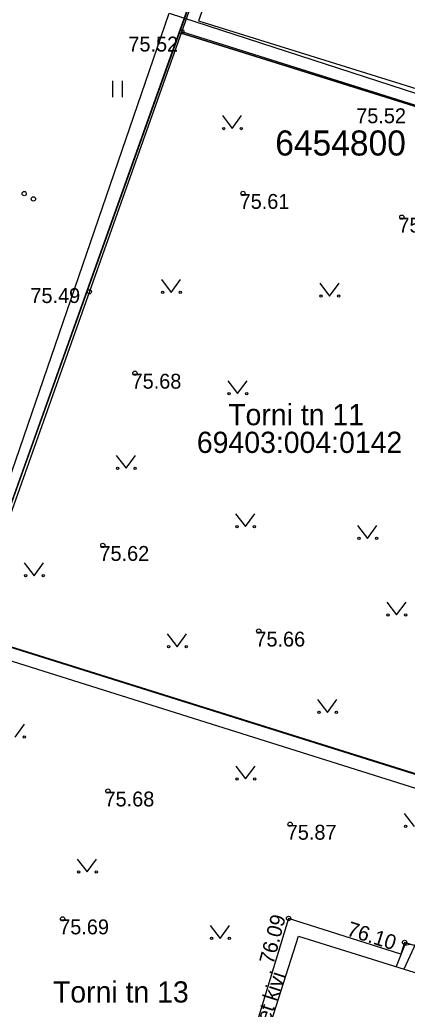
# Model space of a CAD drawing. Extents: x 640554 to 640967, y 6454407 to 6454955.
# Drawn here: x 640829.43 to 640847.67, y 6454759.44 to 6454806.04 of the extents above; entities that cross this region are included whole.
import ezdxf

# ---------------------------------------------------------------- set-up
doc = ezdxf.new("R2010")
doc.units = 0
for name, color, linetype in [('AED', 7, 'Continuous'), ('HALJASTUS', 7, 'Continuous'), ('HOONE', 7, 'Continuous'), ('KORGUS-EH2000', 7, 'Continuous'), ('KTRASS', 7, 'Continuous'), ('MOOTPIIR', 7, 'Continuous'), ('MPKAABEL', 7, 'Continuous'), ('PIIR', 7, 'Continuous'), ('TEE', 7, 'Continuous'), ('VORK', 7, 'Continuous')]:
    doc.layers.add(name, color=color, linetype=linetype)

msp = doc.modelspace()

# ---------------------------------------------------------------- linework, layer by layer
at = {"layer": 'AED'}
for p, q in [((640817.056, 6454749.192), (640837.062, 6454805.476)), ((640826.982, 6454777.117), (640864.84, 6454765.235))]:
    msp.add_line(p, q, dxfattribs=at)
msp.add_lwpolyline([(640881.788, 6454812.052), (640877.953, 6454800.901), (640875.17, 6454793.545), (640862.808, 6454797.447), (640858.751, 6454798.657), (640847.786, 6454802.099), (640837.062, 6454805.476), (640844.249, 6454825.731), (640847.12, 6454833.66)], dxfattribs=at)
at = {"layer": 'HALJASTUS'}
for p, q in [((640833.803, 6454803.162), (640833.803, 6454802.401)), ((640834.258, 6454803.162), (640834.258, 6454802.401)), ((640838.969, 6454801.529), (640839.433, 6454800.922)), ((640839.433, 6454800.922), (640839.878, 6454801.529)), ((640836.097, 6454793.807), (640836.56, 6454793.2)), ((640836.56, 6454793.2), (640837.006, 6454793.807)), ((640843.557, 6454793.635), (640844.02, 6454793.028)), ((640844.02, 6454793.028), (640844.466, 6454793.635)), ((640839.226, 6454789.045), (640839.69, 6454788.438)), ((640839.69, 6454788.438), (640840.135, 6454789.045)), ((640833.974, 6454785.527), (640834.438, 6454784.92)), ((640834.438, 6454784.92), (640834.883, 6454785.527)), ((640839.591, 6454782.781), (640840.054, 6454782.174)), ((640840.054, 6454782.174), (640840.5, 6454782.781)), ((640845.336, 6454782.223), (640845.799, 6454781.617)), ((640845.799, 6454781.617), (640846.245, 6454782.223)), ((640829.644, 6454780.464), (640830.107, 6454779.858)), ((640830.107, 6454779.858), (640830.553, 6454780.464)), ((640846.708, 6454778.62), (640847.171, 6454778.013)), ((640847.171, 6454778.013), (640847.617, 6454778.62)), ((640836.375, 6454777.118), (640836.839, 6454776.511)), ((640836.839, 6454776.511), (640837.284, 6454777.118)), ((640843.449, 6454774.029), (640843.913, 6454773.423)), ((640843.913, 6454773.423), (640844.358, 6454774.029)), ((640829.217, 6454772.258), (640829.663, 6454772.865)), ((640839.601, 6454770.892), (640840.065, 6454770.285)), ((640840.065, 6454770.285), (640840.51, 6454770.892)), ((640847.533, 6454768.661), (640847.997, 6454768.054)), ((640832.141, 6454766.516), (640832.605, 6454765.909)), ((640832.605, 6454765.909), (640833.05, 6454766.516)), ((640838.401, 6454763.384), (640838.864, 6454762.777)), ((640838.864, 6454762.777), (640839.31, 6454763.384))]:
    msp.add_line(p, q, dxfattribs=at)
msp.add_lwpolyline([(640883.148, 6454817.81), (640884.403, 6454821.267), (640868.965, 6454825.912), (640852.671, 6454831.265), (640847.454, 6454832.88), (640841.341, 6454815.754), (640837.854, 6454805.986), (640860.271, 6454799.002), (640869.777, 6454795.887), (640874.811, 6454794.238), (640877.118, 6454800.706), (640879.129, 6454806.579), (640880.975, 6454811.975)], dxfattribs=at)
for centre, radius in [((640839.032, 6454800.922), 0.055), ((640839.86, 6454800.922), 0.055), ((640829.642, 6454797.855), 0.1), ((640830.077, 6454797.605), 0.1), ((640836.159, 6454793.2), 0.055), ((640836.988, 6454793.2), 0.055), ((640843.619, 6454793.028), 0.055), ((640844.448, 6454793.028), 0.055), ((640839.289, 6454788.438), 0.055), ((640840.118, 6454788.438), 0.055), ((640834.037, 6454784.92), 0.055), ((640834.865, 6454784.92), 0.055), ((640839.653, 6454782.174), 0.055), ((640840.482, 6454782.174), 0.055), ((640845.398, 6454781.617), 0.055), ((640846.227, 6454781.617), 0.055), ((640829.706, 6454779.858), 0.055), ((640830.535, 6454779.858), 0.055), ((640846.77, 6454778.013), 0.055), ((640847.599, 6454778.013), 0.055), ((640836.438, 6454776.511), 0.055), ((640837.266, 6454776.511), 0.055), ((640843.512, 6454773.423), 0.055), ((640844.341, 6454773.423), 0.055), ((640829.645, 6454772.258), 0.055), ((640839.664, 6454770.285), 0.055), ((640840.492, 6454770.285), 0.055), ((640847.596, 6454768.054), 0.055), ((640832.203, 6454765.909), 0.055), ((640833.032, 6454765.909), 0.055), ((640838.463, 6454762.777), 0.055), ((640839.292, 6454762.777), 0.055)]:
    msp.add_circle(centre, radius, dxfattribs=at)
at = {"layer": 'HOONE'}
msp.add_lwpolyline([(640842.551, 6454762.883), (640856.67, 6454758.473), (640852.284, 6454744.37), (640844.39, 6454746.792), (640847.085, 6454755.422), (640840.794, 6454757.379)], close=True, dxfattribs=at)
at = {"layer": 'KORGUS-EH2000'}
for centre in [(640837.062, 6454805.476), (640839.941, 6454797.866), (640847.416, 6454796.747), (640832.709, 6454793.231), (640834.855, 6454789.397), (640833.343, 6454781.286), (640840.683, 6454777.252), (640833.582, 6454769.721), (640842.159, 6454768.154), (640831.448, 6454763.697), (640842.087, 6454763.72), (640847.548, 6454762.592)]:
    msp.add_circle(centre, 0.1, dxfattribs=at)
at = {"layer": 'KTRASS'}
msp.add_line((640849.096, 6454764.778), (640847.505, 6454761.336), dxfattribs=at)
at = {"layer": 'MOOTPIIR'}
msp.add_lwpolyline([(640836.468, 6454806.354), (640876.372, 6454793.383), (640865.91, 6454764.213), (640826.281, 6454776.696)], close=True, dxfattribs=at)
at = {"layer": 'MPKAABEL'}
msp.add_lwpolyline([(640865.163, 6454765.528), (640863.323, 6454762.535), (640862.575, 6454761.215), (640861.698, 6454760.483), (640860.052, 6454759.496), (640847.806, 6454762.485), (640847.543, 6454762.446), (640847.15, 6454761.447)], dxfattribs=at)
at = {"layer": 'PIIR'}
msp.add_lwpolyline([(640743.65, 6454950.74), (640863.83, 6454883.21), (640856.91, 6454862.08), (640853.8, 6454852.53), (640847.06, 6454833.68), (640836.95, 6454805.44), (640826.85, 6454777.19), (640816.75, 6454748.97), (640761.35, 6454751.11)], dxfattribs=at)
for points in [[(640885.26, 6454821.73), (640875.14, 6454793.48), (640836.94, 6454805.44), (640847.04, 6454833.69)], [(640885.26, 6454821.73), (640875.14, 6454793.48), (640836.94, 6454805.44), (640847.04, 6454833.69)], [(640875.14, 6454793.48), (640865.02, 6454765.2), (640826.85, 6454777.19), (640836.94, 6454805.44)], [(640875.14, 6454793.48), (640865.02, 6454765.2), (640826.85, 6454777.19), (640836.94, 6454805.44)], [(640865.02, 6454765.2), (640854.95, 6454737), (640816.75, 6454748.97), (640826.85, 6454777.19)]]:
    msp.add_lwpolyline(points, close=True, dxfattribs=at)
at = {"layer": 'TEE'}
msp.add_lwpolyline([(640863.376, 6454760.577), (640852.434, 6454763.927), (640851.794, 6454762.039), (640850.931, 6454761.555), (640847.548, 6454762.592), (640847.364, 6454762.033), (640842.087, 6454763.72), (640840.035, 6454756.942), (640843.014, 6454755.974), (640841.56, 6454751.298), (640844.773, 6454750.292), (640843.564, 6454746.422), (640852.668, 6454743.555), (640855.356, 6454752.052), (640855.926, 6454751.891), (640857.265, 6454756.21), (640858.141, 6454756.674), (640861.872, 6454755.506)], dxfattribs=at)

# ---------------------------------------------------------------- texts
at = {"layer": 'KORGUS-EH2000'}
for s, p in [(' 75.52', (640834.286, 6454804.548)), (' 75.52', (640845.01, 6454801.171)), (' 75.61', (640839.522, 6454797.138)), (' 75.63', (640846.997, 6454796.019)), (' 75.49', (640829.674, 6454792.703)), (' 75.68', (640834.436, 6454788.669)), (' 75.62', (640832.924, 6454780.558)), (' 75.66', (640840.264, 6454776.524)), (' 75.68', (640833.163, 6454768.993)), (' 75.87', (640841.74, 6454767.426)), (' 75.69', (640831.029, 6454762.969))]:
    msp.add_text(s, height=0.7, dxfattribs=at).set_placement(p)
for s, rotation, p in [(' 76.09', 75.4152, (640841.306, 6454761.27)), (' 76.10', 342.4058, (640844.535, 6454763.002))]:
    msp.add_text(s, height=0.7, rotation=rotation, dxfattribs=at).set_placement(p)
at = {"layer": 'PIIR'}
for s, p in [('Torni tn 11', (640839.245, 6454786.947)), ('69403:004:0142', (640837.77, 6454785.641)), ('Torni tn 13', (640830.995, 6454759.756))]:
    msp.add_text(s, height=1, dxfattribs=at).set_placement(p)
at = {"layer": 'TEE'}
msp.add_text('bet kivi', height=0.7, rotation=72.0409, dxfattribs=at).set_placement((640841.038, 6454758.297))
at = {"layer": 'VORK'}
msp.add_text('6454800', height=1.1812, dxfattribs=at).set_placement((640841.459, 6454799.649))

doc.saveas('drawing.dxf')
